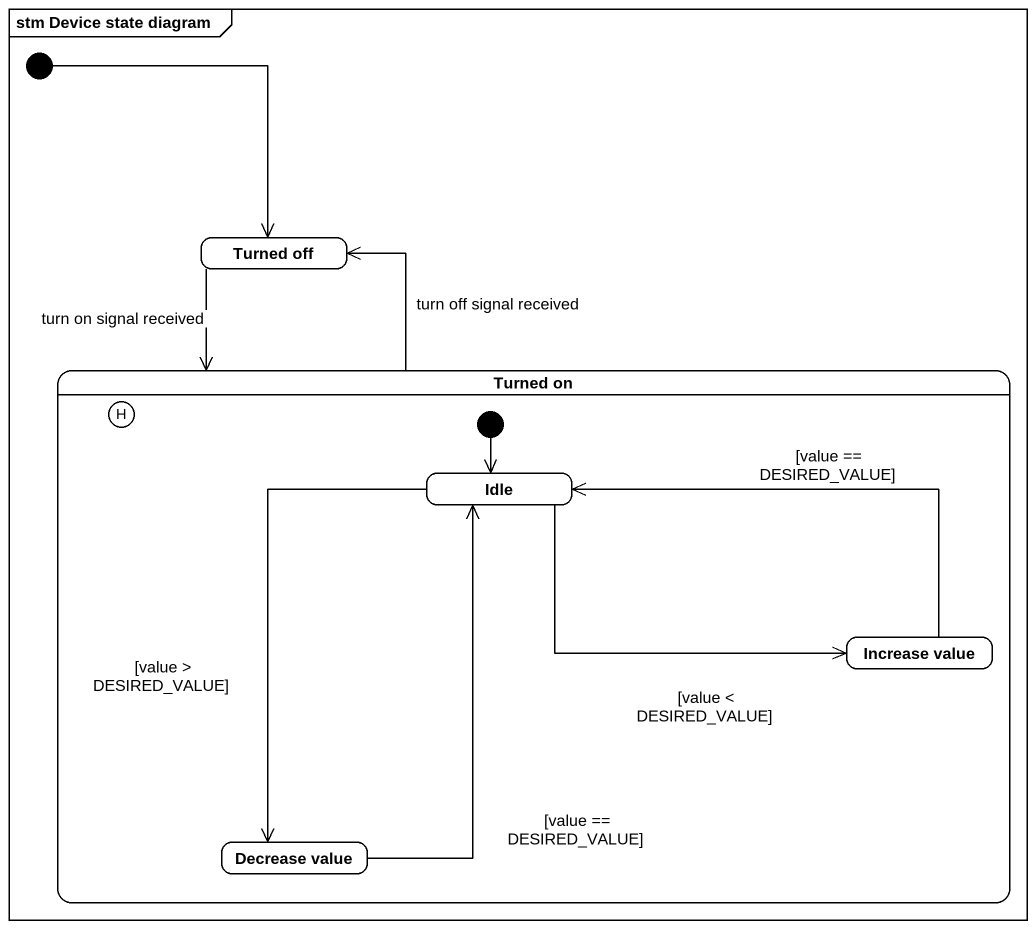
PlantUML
@startuml
mainframe stm Device state diagram
hide empty description
state "Turned off" as Turned_off
state "Turned on" as Turned_on {
  state history1 <<history>>
  state Idle
  state "Increase value" as Increase_value
  state "Decrease value" as Decrease_value
  [*] --> Idle
}
[*] --> Turned_off
Turned_off --> Turned_on : turn on signal received
Turned_on -up-> Turned_off : turn off signal received
Idle -right-> Increase_value : [value < DESIRED_VALUE]
Idle --> Decrease_value : [value > DESIRED_VALUE]
Increase_value -left-> Idle : [value == DESIRED_VALUE]
Decrease_value -up-> Idle : [value == DESIRED_VALUE]
@enduml
